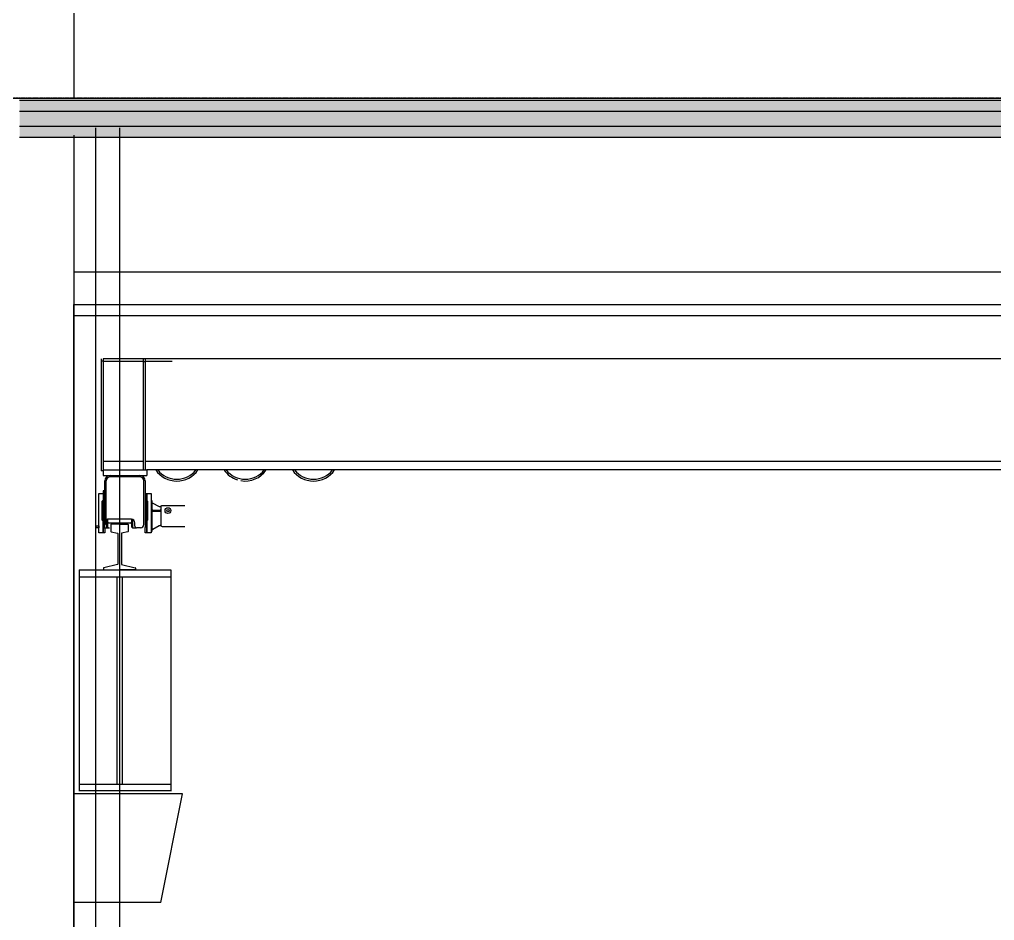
# Model space of a CAD drawing. Extents: x 220580 to 2027826, y -309201 to 71987.
# Drawn here: x 393698 to 398181, y -220311 to -216168 of the extents above; entities that cross this region are included whole.
import ezdxf

# ---------------------------------------------------------------- set-up
doc = ezdxf.new("R2010")
doc.units = 0
for name, pattern in [('20剖面图$0$DASH', [0.35, 0.25, -0.1]), ('__DASH', [0.35, 0.25, -0.1]), ('DASH', [0.35, 0.25, -0.1]), ('DOTE', [2.42, 2, -0.2, 0.02, -0.2])]:
    doc.linetypes.add(name, pattern=pattern)
for name, color, linetype in [('!ZN3-铝板幕墙-3', 3, 'Continuous'), ('20剖面图$0$AS-COLN', 6, 'Continuous'), ('20剖面图$0$PUB_HATCH', 8, 'Continuous'), ('A-AXIS-DOTE', 14, 'DOTE'), ('A-AXIS-DP', 126, 'Continuous'), ('A-LIN-V', 9, 'Continuous'), ('A-SFCE', 30, 'Continuous'), ('AS-COLN', 6, 'Continuous'), ('COLUMN', 4, 'Continuous'), ('FAG16-10.01MA1-被', 7, 'Continuous'), ('FAG16-10.02MA1-被', 7, 'Continuous'), ('FAG16-10MA1-端梁结构', 7, 'Continuous'), ('FAG16-20.02MA1-轴', 7, 'Continuous'), ('FHSGH10105-主梁-01', 7, 'Continuous'), ('FHSGH10105-主梁-02', 7, 'Continuous'), ('FHSGH10105-主梁-04', 7, 'Continuous'), ('FHSGH10105-主梁-06', 7, 'Continuous'), ('G80箱体_MIR2', 7, 'Continuous'), ('PUB_HATCH', 8, 'Continuous'), ('扁电缆', 7, 'Continuous'), ('端盖', 7, 'Continuous'), ('连接板', 7, 'Continuous')]:
    doc.layers.add(name, color=color, linetype=linetype)

# ---------------------------------------------------------------- blocks, each defined once
blk = doc.blocks.new('5555rrrrrrrrrrr')
blk.add_line((-1636270.4, 573939.5), (-1636270.4, 573800.9))
at = {"ltscale": 0.5}
for p, q in [((-1636454.9, 573830.9), (-1636454.9, 573799.8)), ((-1636415, 573832.5), (-1636453.3, 573832.5)), ((-1636415, 573832.5), (-1636376.7, 573832.5)), ((-1636375.1, 573830.9), (-1636375.1, 573799.8)), ((-1636453.7, 573798.3), (-1636424.6, 573791.6)), ((-1636423.4, 573790.1), (-1636423.4, 573648.5)), ((-1636406.6, 573790.1), (-1636406.6, 573648.5)), ((-1636376.3, 573798.3), (-1636405.4, 573791.6)), ((-1636424.6, 573647), (-1636487.4, 573632.5)), ((-1636405.4, 573647), (-1636342.6, 573632.5)), ((-1636600.7, 573622.3), (-1636179.3, 573622.3)), ((-1636600.7, 573622.3), (-1636600.7, 573590.9)), ((-1636488.6, 573630.9), (-1636488.6, 573622.3)), ((-1636488.6, 573622.3), (-1636415, 573622.3)), ((-1636341.4, 573622.3), (-1636415, 573622.3)), ((-1636341.4, 573630.9), (-1636341.4, 573622.3)), ((-1636179.3, 573622.3), (-1636179.3, 573590.9)), ((-1636600.7, 573590.9), (-1636179.3, 573590.9)), ((-1636600.7, 573590.9), (-1636600.7, 572606.2)), ((-1636427.6, 573590.9), (-1636427.6, 572636.2)), ((-1636402.4, 573590.9), (-1636402.4, 572636.2)), ((-1636179.3, 573590.9), (-1636179.3, 572606.2)), ((-1636179.3, 572636.2), (-1636600.7, 572636.2)), ((-1636600.7, 572636.2), (-1636600.7, 572604.7)), ((-1636179.3, 572636.2), (-1636179.3, 572604.7)), ((-1636179.3, 572606.2), (-1636600.7, 572606.2))]:
    blk.add_line(p, q, dxfattribs=at)
at = {"color": 6, "linetype": 'DASH'}
blk.add_lwpolyline([(-1626925, 568562.5), (-1636625, 568562.5), (-1636625, 574792.5), (-1626925, 574792.5), (-1626925, 568562.5)], dxfattribs=at)
blk.add_lwpolyline([(-1636523.1, 573824.5), (-1636509.6, 573824.5), (-1636509.6, 573816.7), (-1636523.1, 573816.7)], close=True)
at = {"ltscale": 0.5}
for centre, start, end in [((-1636453.3, 573830.9), 90, 180), ((-1636376.7, 573830.9), 0, 90), ((-1636453.3, 573799.8), 180, 257), ((-1636425, 573790.1), 0, 77), ((-1636405, 573790.1), 103, 180), ((-1636376.7, 573799.8), 283, 0), ((-1636425, 573648.5), 283, 0), ((-1636405, 573648.5), 180, 257), ((-1636487, 573630.9), 103, 180), ((-1636343, 573630.9), 0, 77)]:
    blk.add_arc(centre, 1.57, start, end, dxfattribs=at)
at = {"layer": 'A-AXIS-DOTE'}
for p, q in [((-1636525, 575655), (-1636525, 568562.5)), ((-1636415, 575655), (-1636415, 568562.5))]:
    blk.add_line(p, q, dxfattribs=at)
at = {"layer": 'A-LIN-V'}
blk.add_line((-1636225, 572092.5), (-1636625, 572092.5), dxfattribs=at)
blk.add_lwpolyline([(-1636225, 572092.5), (-1636125, 572592.5), (-1636625, 572592.5)], dxfattribs=at)
at = {"layer": 'FAG16-10.01MA1-被', "color": 7, "linetype": 'Continuous'}
for p, q in [((-1636474.1, 573815.9), (-1636474.1, 573854.6)), ((-1636470.8, 573855.2), (-1636470.8, 573819.2)), ((-1636470.8, 573819.2), (-1636470, 573835)), ((-1636465.3, 573839.5), (-1636364.7, 573839.5)), ((-1636360, 573835), (-1636359.2, 573819.1)), ((-1636359.2, 573819.1), (-1636359.2, 573855.2)), ((-1636355.7, 573854.6), (-1636355.7, 573815.9)), ((-1636493.6, 573815.9), (-1636474.1, 573815.9)), ((-1636474.1, 573815.9), (-1636470.8, 573819.2)), ((-1636359.2, 573819.1), (-1636355.7, 573815.9)), ((-1636355.7, 573815.9), (-1636336.4, 573815.9))]:
    blk.add_line(p, q, dxfattribs=at)
for centre, start, end in [((-1636465.3, 573834.8), 90, 177), ((-1636364.7, 573834.8), 3, 90)]:
    blk.add_arc(centre, 4.71, start, end, dxfattribs=at)
at = {"layer": 'FAG16-10.02MA1-被', "color": 7, "linetype": 'Continuous'}
for p, q in [((-1636491.1, 573942.3), (-1636494.3, 573939.2)), ((-1636494.3, 573939.2), (-1636494.3, 573938.2)), ((-1636494.3, 573851.2), (-1636494.3, 573938.2)), ((-1636491.1, 573941.3), (-1636491.1, 573942.3)), ((-1636485.9, 573942.3), (-1636491.1, 573942.3)), ((-1636491.1, 573941.3), (-1636491.1, 573848.1)), ((-1636485.9, 573941.3), (-1636485.9, 573942.3)), ((-1636485.9, 573941.3), (-1636485.9, 573848.1)), ((-1636482.9, 573940), (-1636485.9, 573940)), ((-1636294.1, 573940), (-1636297.1, 573940)), ((-1636294.1, 573941.3), (-1636294.1, 573942.3)), ((-1636288.9, 573942.3), (-1636294.1, 573942.3)), ((-1636294.1, 573941.3), (-1636294.1, 573848.1)), ((-1636288.9, 573942.3), (-1636288.9, 573941.3)), ((-1636285.8, 573939.2), (-1636288.9, 573942.3)), ((-1636288.9, 573848.1), (-1636288.9, 573941.3)), ((-1636285.8, 573938.2), (-1636285.8, 573939.2)), ((-1636285.8, 573938.2), (-1636285.8, 573851.2)), ((-1636494.3, 573851.2), (-1636491.1, 573848.1)), ((-1636491.1, 573848.1), (-1636485.9, 573848.1)), ((-1636485.9, 573850.4), (-1636482.9, 573850.4)), ((-1636297.1, 573850.4), (-1636294.1, 573850.4)), ((-1636294.1, 573848.1), (-1636288.9, 573848.1)), ((-1636288.9, 573848.1), (-1636285.8, 573851.2))]:
    blk.add_line(p, q, dxfattribs=at)
at = {"layer": 'FAG16-10MA1-端梁结构', "color": 7, "linetype": 'Continuous'}
for p, q in [((-1636457.7, 574057.3), (-1636322.3, 574057.3)), ((-1636322.3, 574051.1), (-1636457.7, 574051.1)), ((-1636482.9, 573818.2), (-1636482.9, 574032.2)), ((-1636476.6, 573831.6), (-1636476.6, 574032.2)), ((-1636303.4, 573831.6), (-1636303.4, 574032.2)), ((-1636297.1, 574032.2), (-1636297.1, 573818.2)), ((-1636297.1, 573974.1), (-1636289.3, 573974.1)), ((-1636289.3, 573974.1), (-1636289.3, 573942.6)), ((-1636289.3, 573942.3), (-1636289.3, 573942.6)), ((-1636490.7, 573848.1), (-1636490.7, 573824.5)), ((-1636490.7, 573793.1), (-1636490.7, 573824.5)), ((-1636485.7, 573839.5), (-1636485.7, 573823.8)), ((-1636360, 573855.2), (-1636470, 573855.2)), ((-1636344.3, 573823.8), (-1636344.3, 573839.5)), ((-1636289.3, 573824.5), (-1636289.3, 573848.1)), ((-1636289.3, 573824.5), (-1636289.3, 573793.1)), ((-1636493.6, 573815.9), (-1636460.9, 573815.9)), ((-1636482.9, 573793.1), (-1636490.7, 573793.1)), ((-1636482.9, 573818.2), (-1636482.9, 573793.1)), ((-1636319.1, 573815.9), (-1636336.4, 573815.9)), ((-1636297.1, 573793.1), (-1636297.1, 573818.2)), ((-1636289.3, 573793.1), (-1636297.1, 573793.1))]:
    blk.add_line(p, q, dxfattribs=at)
for centre, radius, start, end in [((-1636457.7, 574032.2), 25.1, 90, 180), ((-1636457.7, 574032.2), 18.9, 90, 180), ((-1636322.3, 574032.2), 25.1, 0, 90), ((-1636322.3, 574032.2), 18.9, 0, 90), ((-1636470, 573839.5), 15.7, 90, 180), ((-1636460.9, 573831.6), 15.7, 180, 270), ((-1636360, 573839.5), 15.7, 0, 90), ((-1636319.1, 573831.6), 15.7, 270, 0), ((-1636493.6, 573823.8), 7.86, 270, 0), ((-1636336.4, 573823.8), 7.86, 180, 270)]:
    blk.add_arc(centre, radius, start, end, dxfattribs=at)
at = {"layer": 'FAG16-20.02MA1-轴', "color": 7, "linetype": 'Continuous'}
for p, q in [((-1636509.6, 573942.6), (-1636509.6, 573974.1)), ((-1636509.6, 573974.1), (-1636490.7, 573974.1)), ((-1636289.3, 573942.6), (-1636289.3, 573974.1)), ((-1636289.3, 573974.1), (-1636270.4, 573974.1)), ((-1636270.4, 573974.1), (-1636270.4, 573942.6)), ((-1636509.6, 573824.5), (-1636509.6, 573942.6)), ((-1636289.3, 573942.6), (-1636289.3, 573942.3)), ((-1636270.4, 573942.6), (-1636270.4, 573824.5)), ((-1636509.6, 573793.1), (-1636509.6, 573824.5)), ((-1636490.7, 573824.5), (-1636490.7, 573848.1)), ((-1636490.7, 573824.5), (-1636490.7, 573793.1)), ((-1636289.3, 573848.1), (-1636289.3, 573824.5)), ((-1636289.3, 573793.1), (-1636289.3, 573824.5)), ((-1636270.4, 573824.5), (-1636270.4, 573793.1)), ((-1636490.7, 573793.1), (-1636509.6, 573793.1)), ((-1636270.4, 573793.1), (-1636289.3, 573793.1))]:
    blk.add_line(p, q, dxfattribs=at)
at = {"layer": 'FHSGH10105-主梁-01', "color": 7, "linetype": 'Continuous'}
for p, q in [((-1636499.8, 574592.5), (-1636499.8, 574234.5)), ((-1636490.7, 574592.5), (-1636490.7, 574234.5)), ((-1636490.7, 574583.1), (-1636499.8, 574583.1)), ((-1636499.8, 574234.5), (-1636499.8, 574077.4)), ((-1636490.7, 574234.5), (-1636490.7, 574077.4)), ((-1636490.7, 574077.4), (-1636499.8, 574077.4))]:
    blk.add_line(p, q, dxfattribs=at)
at = {"layer": 'FHSGH10105-主梁-02', "color": 7, "linetype": 'Continuous'}
for p, q in [((-1636305, 574234.9), (-1636305, 574592.5)), ((-1636296, 574234.9), (-1636296, 574592.5)), ((-1636305, 574580.3), (-1636296, 574580.3)), ((-1636305, 574082.5), (-1636305, 574234.9)), ((-1636296, 574082.5), (-1636296, 574234.9)), ((-1636305, 574082.5), (-1636296, 574082.5))]:
    blk.add_line(p, q, dxfattribs=at)
at = {"layer": 'FHSGH10105-主梁-04', "color": 7, "linetype": 'Continuous'}
for p, q in [((-1627050.3, 574592.5), (-1636490.7, 574592.5)), ((-1636490.7, 574592.5), (-1636490.7, 574583.1)), ((-1636305, 574580.3), (-1636490.7, 574580.3)), ((-1636172.6, 574580.3), (-1636296, 574580.3))]:
    blk.add_line(p, q, dxfattribs=at)
at = {"layer": 'FHSGH10105-主梁-06', "color": 7, "linetype": 'Continuous'}
for p, q in [((-1636305, 574121.8), (-1636490.7, 574121.8)), ((-1627254, 574121.8), (-1636296, 574121.8)), ((-1627260.7, 574082.5), (-1636289.3, 574082.5))]:
    blk.add_line(p, q, dxfattribs=at)
at = {"layer": 'G80箱体_MIR2', "color": 7, "linetype": 'Continuous'}
for p, q in [((-1636265.7, 573939.5), (-1636270.4, 573939.5)), ((-1636265.7, 573939.5), (-1636270.4, 573939.5)), ((-1636265.7, 573800.9), (-1636265.7, 573939.5)), ((-1636265.7, 573931.6), (-1636265.7, 573939.5)), ((-1636265.7, 573931.6), (-1636262.6, 573930)), ((-1636265.7, 573931.6), (-1636232.7, 573914.3)), ((-1636262.6, 573930), (-1636232.7, 573914.3)), ((-1636232.7, 573914.3), (-1636228.2, 573914.3)), ((-1636232.7, 573914.3), (-1636224.8, 573914.3)), ((-1636115.6, 573917.5), (-1636219.4, 573917.5)), ((-1636115.6, 573917.5), (-1636219.4, 573917.5)), ((-1636262.6, 573897.6), (-1636232.7, 573897.6)), ((-1636262.6, 573892.8), (-1636232.7, 573892.8)), ((-1636232.7, 573897.6), (-1636228.2, 573897.6)), ((-1636232.7, 573897.6), (-1636232.7, 573892.8)), ((-1636232.7, 573892.8), (-1636228.2, 573892.8)), ((-1636225.6, 573911), (-1636225.6, 573900.7)), ((-1636225.6, 573889.7), (-1636225.6, 573829.4)), ((-1636224.7, 573900.6), (-1636224.7, 573889.8)), ((-1636265.7, 573808.8), (-1636232.7, 573826.1)), ((-1636262.6, 573810.4), (-1636232.7, 573826.1)), ((-1636232.7, 573826.1), (-1636228.2, 573826.1)), ((-1636232.7, 573826.1), (-1636224.8, 573826.1)), ((-1636270.4, 573800.9), (-1636265.7, 573800.9)), ((-1636270.4, 573800.9), (-1636265.7, 573800.9)), ((-1636262.6, 573810.4), (-1636265.7, 573808.8)), ((-1636265.7, 573800.9), (-1636265.7, 573808.8)), ((-1636219.4, 573822.9), (-1636115.6, 573822.9)), ((-1636219.4, 573822.9), (-1636115.6, 573822.9))]:
    blk.add_line(p, q, dxfattribs=at)
for radius in [13.4, 5.43]:
    blk.add_circle((-1636192.6, 573895.2), radius, dxfattribs=at)
for centre, radius, start, end in [((-1636226.4, 573195.5), 718.8, 89.8609, 90.1391), ((-1636219.3, 573911), 6.35, 147.9522, 180.0239), ((-1636219.4, 573911.2), 6.29, 90, 149.6107), ((-1636219.4, 573911.2), 6.29, 90, 150), ((-1636262.6, 573900.7), 3.14, 180, 270), ((-1636262.6, 573889.7), 3.14, 90, 180), ((-1636228.8, 573900.7), 3.14, 269.9972, 0.0028), ((-1636228.8, 573889.7), 3.14, 359.9972, 90.0028), ((-1636228.1, 573889.4), 3.42, 6.8815, 91.5254), ((-1636226.4, 572165.2), 1660.8, 89.9398, 90.0602), ((-1636219.3, 573829.4), 6.35, 179.9758, 212.048), ((-1636219.4, 573829.2), 6.29, 210, 270), ((-1636219.4, 573829.2), 6.29, 210.4106, 270)]:
    blk.add_arc(centre, radius, start, end, dxfattribs=at)
blk.add_open_spline([(-1636228.2, 573897.6), (-1636228, 573897.6), (-1636227.8, 573897.6), (-1636227.3, 573897.6), (-1636227, 573897.8), (-1636226.6, 573897.9), (-1636226.3, 573898.1), (-1636225.8, 573898.4), (-1636225.4, 573898.8), (-1636225.1, 573899.3), (-1636224.9, 573899.7), (-1636224.8, 573899.9), (-1636224.7, 573900.2), (-1636224.7, 573900.4), (-1636224.7, 573900.5), (-1636224.7, 573900.6)], degree=3, knots=[0, 0, 0, 0, 0.079461, 0.16286, 0.250084, 0.314626, 0.375064, 0.50012, 0.624743, 0.749722, 0.814009, 0.874329, 0.916993, 0.95886, 1, 1, 1, 1], dxfattribs=at)
at = {"layer": '扁电缆', "color": 7, "linetype": 'Continuous'}
for centre, radius, start, end in [((-1636151.7, 574149.2), 117.9, 214.4967, 325.5033), ((-1636151.7, 574149.2), 110, 217.3594, 322.6406), ((-1635837.5, 574149.2), 117.9, 214.4967, 252.9858), ((-1635837.4, 574149.2), 110, 217.3594, 322.6406), ((-1635837.5, 574149.2), 117.9, 260.3957, 325.5033), ((-1635523.2, 574149.2), 117.9, 214.4967, 325.5033), ((-1635523.1, 574149.2), 110, 217.3594, 322.6406)]:
    blk.add_arc(centre, radius, start, end, dxfattribs=at)
at = {"layer": '端盖', "color": 7, "linetype": 'Continuous'}
for p, q in [((-1636490.7, 573986.6), (-1636490.7, 573941.2)), ((-1636482.9, 573986.6), (-1636490.7, 573986.6)), ((-1636490.7, 573942.3), (-1636490.7, 573941.2))]:
    blk.add_line(p, q, dxfattribs=at)
at = {"layer": '连接板', "color": 7, "linetype": 'Continuous'}
for p, q in [((-1636490.7, 574082.5), (-1636289.3, 574082.5)), ((-1636490.7, 574082.5), (-1636490.7, 574057.3)), ((-1636490.7, 574057.3), (-1636457.7, 574057.3)), ((-1636322.3, 574057.3), (-1636289.3, 574057.3)), ((-1636289.3, 574082.5), (-1636289.3, 574057.3))]:
    blk.add_line(p, q, dxfattribs=at)
blk = doc.blocks.new('20250821141233')
at = {"layer": 'A-AXIS-DOTE', "linetype": '__DASH', "ltscale": 2}
blk.add_line((131047.7, 7500), (109330.4, 7500), dxfattribs=at)
blk = doc.blocks.new('20250828132035')
at = {"layer": '20剖面图$0$PUB_HATCH'}
h = blk.add_hatch(dxfattribs=at)
h.set_pattern_fill('钢筋混凝土', color=256, scale=30, style=0)
h.set_pattern_definition([(45, (1654310.4, -568207.45), (-53.0330086, 53.0330086), []), (50, (1654310.4, -568207.45), (215.178055, -18.82564), [22.5, -247.5]), (355, (1654310.4, -568207.45), (-41.6254, 225.65764), [18, -198]), (100.4514, (1654328.33, -568209.02), (173.552815, 206.831863), [19.122057, -210.342634]), (46.1842, (1654310.4, -568147.45), (320.172315, -49.655704), [33.75, -371.25]), (96.6356, (1654337.08, -568151.6), (280.39881, 292.23536), [28.683086, -315.5139]), (351.1842, (1654310.4, -568147.45), (280.398584, 292.23558), [27, -297]), (21, (1654340.4, -568162.45), (179.072116, -120.785667), [22.5, -247.5]), (326, (1654340.4, -568162.45), (72.9946, 217.545014), [18, -198]), (71.4514, (1654355.32, -568172.52), (252.066789, 96.75915), [19.122057, -210.342634]), (37.5, (1654310.4, -568207.45), (3.6479566, 99.868156), [0, -195.6, 0, -201, 0, -198.75]), (7.5, (1654310.4, -568207.45), (78.920861, 118.3235136), [0, -114.6, 0, -191.1, 0, -75.75]), (327.5, (1654243.5, -568207.45), (160.146731, -6.7664615), [0, -75, 0, -234, 0, -310.5]), (317.5, (1654213.5, -568207.45), (174.955851, 30.031495), [0, -97.5, 0, -155.4, 0, -220.5])])
h.paths.add_polyline_path([(-2.7, 7370), (-2.7, 7490), (-10550, 7490), (-10550, 7370)])
at = {"color": 6, "linetype": '20剖面图$0$DASH'}
blk.add_lwpolyline([(-600, 320), (-10300, 320), (-10300, 6550), (-600, 6550), (-600, 320)], dxfattribs=at)
at = {"layer": '20剖面图$0$AS-COLN'}
for p, q in [((-10550, 7490), (0, 7490)), ((-10550, 7370), (0, 7370))]:
    blk.add_line(p, q, dxfattribs=at)
blk = doc.blocks.new('A$Cd368c47f')
at = {"ltscale": 30}
blk.add_blockref('20250828132035', (200, 0), dxfattribs=at)

msp = doc.modelspace()

# ---------------------------------------------------------------- hatches: boundary and pattern name
at = {"layer": 'PUB_HATCH'}
msp.add_hatch(color=256, dxfattribs=at).paths.add_polyline_path([(404245.5, -216709), (404245.5, -216589), (393698.2, -216589), (393698.2, -216709)])

# ---------------------------------------------------------------- linework, layer by layer
at = {"layer": 'A-LIN-V'}
msp.add_lwpolyline([(403648.2, -217329), (393948.2, -217329)], dxfattribs=at)
at = {"layer": 'A-SFCE'}
msp.add_line((389148.2, -216529), (404548.2, -216529), dxfattribs=at)
at = {"layer": 'AS-COLN'}
for p, q in [((393698.2, -216589), (404245.5, -216589)), ((393698.2, -216709), (404245.5, -216709))]:
    msp.add_line(p, q, dxfattribs=at)
at = {"layer": 'COLUMN'}
for p, q in [((393948.2, -211649), (393948.2, -216529)), ((393948.2, -216699), (393948.2, -224029))]:
    msp.add_line(p, q, dxfattribs=at)

# ---------------------------------------------------------------- block references
at = {"layer": 'A-AXIS-DP', "ltscale": 2800}
msp.add_blockref('20250821141233', (278948.2, -224029), dxfattribs=at)
at = {"layer": 'A-LIN-V'}
msp.add_blockref('5555rrrrrrrrrrr', (2030573.2, -792321.5), dxfattribs=at)

# ---------------------------------------------------------------- next in the draw order: block references
at = {"layer": '!ZN3-铝板幕墙-3', "ltscale": 2000}
msp.add_blockref('A$Cd368c47f', (404048.2, -224029), dxfattribs=at)

doc.saveas('drawing.dxf')
